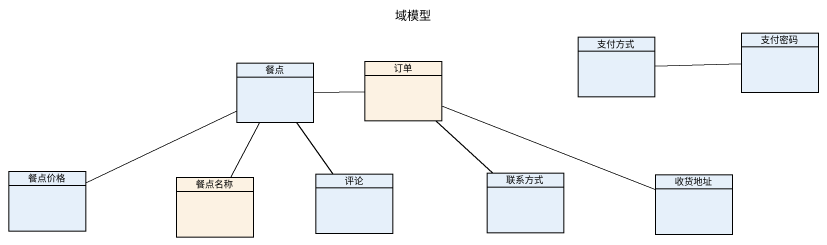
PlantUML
@startuml
title 域模型
hide circle
hide empty members
class 支付方式
class 支付密码
class 餐点
class 订单 #FCF2E3
class 餐点价格
class 餐点名称 #FCF2E3
class 评论
class 联系方式
class 收货地址
支付密码 -left- 支付方式
餐点 -right- 订单
餐点价格 -right- 餐点
餐点名称 -up- 餐点
评论 -up- 餐点
联系方式 -up- 订单
收货地址 -left- 订单
@enduml
